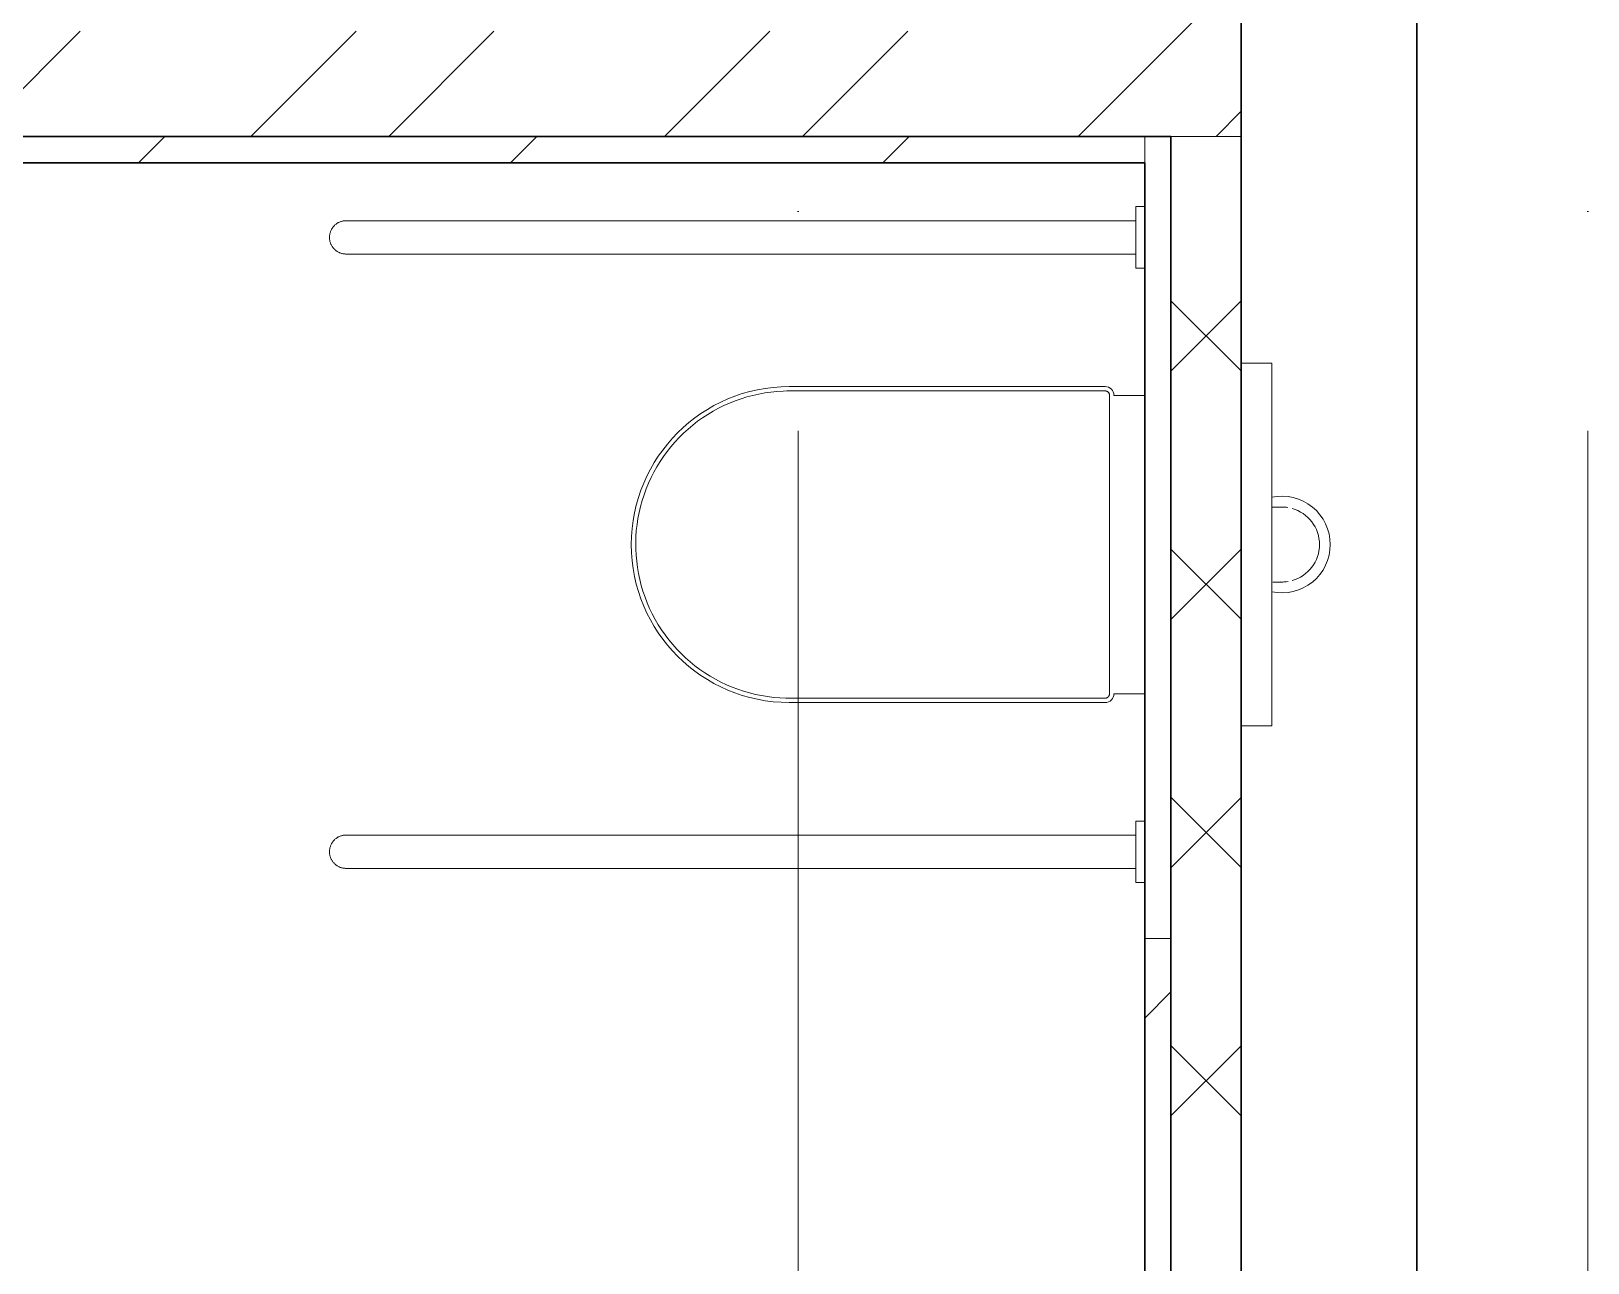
# Model space of a CAD drawing. Header units: millimetres. Extents: x -88595 to 880822, y -1054509 to -148035.
# Drawn here: x 195289 to 197063, y -278800 to -277397 of the extents above; entities that cross this region are included whole.
import ezdxf

# ---------------------------------------------------------------- set-up
doc = ezdxf.new("R2010")
doc.units = ezdxf.units.MM
doc.linetypes.add('ADSK_Линия сетки', pattern=[25, 20, -2.5, 0, -2.5])
for name, color, linetype, lineweight in [('Обобщенные модели', 7, 'Continuous', 18), ('Оборудование', 7, 'Continuous', 18), ('Оси', 7, 'Continuous', 9), ('Сантехника', 7, 'Continuous', 18), ('Стены внутренние', 7, 'Continuous', 18), ('Стены наружные', 7, 'Continuous', 18), ('Стены штриховка', 7, 'Continuous', 9)]:
    doc.layers.add(name, color=color, linetype=linetype, lineweight=lineweight)

# ---------------------------------------------------------------- blocks, each defined once
blk = doc.blocks.new('1 этаж')
at = {"layer": 'Обобщенные модели'}
for p, q in [((232677.7, 650647.6), (232677.7, 650717.6)), ((232687.7, 650717.6), (232677.7, 650717.6)), ((232677.7, 650701.6), (231837.7, 650701.6)), ((231837.7, 650663.6), (232677.7, 650663.6)), ((232677.7, 650647.6), (232687.7, 650647.6)), ((232677.7, 649947.6), (232677.7, 650017.6)), ((232687.7, 650017.6), (232677.7, 650017.6)), ((232677.7, 650001.6), (231837.7, 650001.6)), ((231837.7, 649963.6), (232677.7, 649963.6)), ((232677.7, 649947.6), (232687.7, 649947.6))]:
    blk.add_line(p, q, dxfattribs=at)
at = {"layer": 'Обобщенные модели', "flags": 128}
for points in [[(231758.7, 650682.6), (231758.7, 650683.4), (231758.8, 650684.1), (231758.8, 650684.9), (231759, 650685.6), (231759.1, 650686.4), (231759.3, 650687.1), (231759.5, 650687.9), (231759.7, 650688.6), (231759.9, 650689.3), (231760.2, 650690), (231760.5, 650690.7), (231760.9, 650691.4), (231761.2, 650692), (231761.6, 650692.7), (231762, 650693.3), (231762.5, 650694), (231762.9, 650694.6), (231763.4, 650695.1), (231763.9, 650695.7), (231764.5, 650696.2), (231765, 650696.8), (231765.6, 650697.2), (231766.2, 650697.7), (231766.8, 650698.2), (231767.4, 650698.6), (231768.1, 650699), (231768.8, 650699.4), (231769.4, 650699.7), (231770.1, 650700), (231770.8, 650700.3), (231771.5, 650700.6), (231772.3, 650700.8), (231773, 650701), (231773.7, 650701.2), (231774.5, 650701.3), (231775.2, 650701.4), (231776, 650701.5), (231776.7, 650701.6), (231777.5, 650701.6), (231777.7, 650701.6)], [(231837.7, 650701.6), (231835.3, 650701.6), (231832.9, 650701.6), (231830.5, 650701.6), (231828.2, 650701.6), (231825.8, 650701.6), (231823.4, 650701.6), (231821.1, 650701.6), (231818.8, 650701.6), (231816.6, 650701.6), (231814.3, 650701.6), (231812.2, 650701.6), (231810, 650701.6), (231807.9, 650701.6), (231805.8, 650701.6), (231803.8, 650701.6), (231801.9, 650701.6), (231800, 650701.6), (231798.1, 650701.6), (231796.4, 650701.6), (231794.7, 650701.6), (231793, 650701.6), (231791.5, 650701.6), (231790, 650701.6), (231788.6, 650701.6), (231787.2, 650701.6), (231786, 650701.6), (231784.8, 650701.6), (231783.7, 650701.6), (231782.7, 650701.6), (231781.8, 650701.6), (231781, 650701.6), (231780.2, 650701.6), (231779.6, 650701.6), (231779, 650701.6), (231778.6, 650701.6), (231778.2, 650701.6), (231778, 650701.6), (231777.8, 650701.6), (231777.7, 650701.6), (231777.7, 650701.6)], [(231777.7, 650701.6), (231777.8, 650701.6), (231777.9, 650701.6), (231778.1, 650701.6), (231778.5, 650701.6), (231778.9, 650701.6), (231779.4, 650701.6), (231780, 650701.6), (231780.8, 650701.6), (231781.6, 650701.6), (231782.4, 650701.6), (231783.4, 650701.6), (231784.5, 650701.6), (231785.6, 650701.6), (231786.9, 650701.6), (231788.2, 650701.6), (231789.6, 650701.6), (231791.1, 650701.6), (231792.6, 650701.6), (231794.2, 650701.6), (231795.9, 650701.6), (231797.7, 650701.6), (231799.5, 650701.6), (231801.4, 650701.6), (231803.3, 650701.6), (231805.3, 650701.6), (231807.3, 650701.6), (231809.4, 650701.6), (231811.6, 650701.6), (231813.8, 650701.6), (231816, 650701.6), (231818.2, 650701.6), (231820.5, 650701.6), (231822.8, 650701.6), (231825.2, 650701.6), (231827.5, 650701.6), (231829.9, 650701.6), (231832.3, 650701.6), (231834.7, 650701.6), (231837.1, 650701.6), (231837.7, 650701.6)], [(231777.7, 650663.6), (231777, 650663.6), (231776.2, 650663.7), (231775.4, 650663.7), (231774.7, 650663.8), (231773.9, 650664), (231773.2, 650664.1), (231772.5, 650664.3), (231771.7, 650664.6), (231771, 650664.8), (231770.3, 650665.1), (231769.6, 650665.4), (231768.9, 650665.8), (231768.3, 650666.1), (231767.6, 650666.5), (231767, 650666.9), (231766.4, 650667.4), (231765.8, 650667.8), (231765.2, 650668.3), (231764.6, 650668.8), (231764.1, 650669.4), (231763.6, 650669.9), (231763.1, 650670.5), (231762.6, 650671.1), (231762.1, 650671.7), (231761.7, 650672.3), (231761.3, 650673), (231761, 650673.6), (231760.6, 650674.3), (231760.3, 650675), (231760, 650675.7), (231759.7, 650676.4), (231759.5, 650677.2), (231759.3, 650677.9), (231759.1, 650678.6), (231759, 650679.4), (231758.9, 650680.1), (231758.8, 650680.9), (231758.7, 650681.6), (231758.7, 650682.4), (231758.7, 650682.6)], [(231837.7, 650663.6), (231835.3, 650663.6), (231832.9, 650663.6), (231830.5, 650663.6), (231828.2, 650663.6), (231825.8, 650663.6), (231823.4, 650663.6), (231821.1, 650663.6), (231818.8, 650663.6), (231816.6, 650663.6), (231814.3, 650663.6), (231812.2, 650663.6), (231810, 650663.6), (231807.9, 650663.6), (231805.8, 650663.6), (231803.8, 650663.6), (231801.9, 650663.6), (231800, 650663.6), (231798.1, 650663.6), (231796.4, 650663.6), (231794.7, 650663.6), (231793, 650663.6), (231791.5, 650663.6), (231790, 650663.6), (231788.6, 650663.6), (231787.2, 650663.6), (231786, 650663.6), (231784.8, 650663.6), (231783.7, 650663.6), (231782.7, 650663.6), (231781.8, 650663.6), (231781, 650663.6), (231780.2, 650663.6), (231779.6, 650663.6), (231779, 650663.6), (231778.6, 650663.6), (231778.2, 650663.6), (231778, 650663.6), (231777.8, 650663.6), (231777.7, 650663.6), (231777.7, 650663.6)], [(231777.7, 650663.6), (231777.8, 650663.6), (231777.9, 650663.6), (231778.1, 650663.6), (231778.5, 650663.6), (231778.9, 650663.6), (231779.4, 650663.6), (231780, 650663.6), (231780.8, 650663.6), (231781.6, 650663.6), (231782.4, 650663.6), (231783.4, 650663.6), (231784.5, 650663.6), (231785.6, 650663.6), (231786.9, 650663.6), (231788.2, 650663.6), (231789.6, 650663.6), (231791.1, 650663.6), (231792.6, 650663.6), (231794.2, 650663.6), (231795.9, 650663.6), (231797.7, 650663.6), (231799.5, 650663.6), (231801.4, 650663.6), (231803.3, 650663.6), (231805.3, 650663.6), (231807.3, 650663.6), (231809.4, 650663.6), (231811.6, 650663.6), (231813.8, 650663.6), (231816, 650663.6), (231818.2, 650663.6), (231820.5, 650663.6), (231822.8, 650663.6), (231825.2, 650663.6), (231827.5, 650663.6), (231829.9, 650663.6), (231832.3, 650663.6), (231834.7, 650663.6), (231837.1, 650663.6), (231837.7, 650663.6)], [(231758.7, 649982.6), (231758.7, 649983.4), (231758.8, 649984.1), (231758.8, 649984.9), (231759, 649985.6), (231759.1, 649986.4), (231759.3, 649987.1), (231759.5, 649987.9), (231759.7, 649988.6), (231759.9, 649989.3), (231760.2, 649990), (231760.5, 649990.7), (231760.9, 649991.4), (231761.2, 649992), (231761.6, 649992.7), (231762, 649993.3), (231762.5, 649994), (231762.9, 649994.6), (231763.4, 649995.1), (231763.9, 649995.7), (231764.5, 649996.2), (231765, 649996.8), (231765.6, 649997.2), (231766.2, 649997.7), (231766.8, 649998.2), (231767.4, 649998.6), (231768.1, 649999), (231768.8, 649999.4), (231769.4, 649999.7), (231770.1, 650000), (231770.8, 650000.3), (231771.5, 650000.6), (231772.3, 650000.8), (231773, 650001), (231773.7, 650001.2), (231774.5, 650001.3), (231775.2, 650001.4), (231776, 650001.5), (231776.7, 650001.6), (231777.5, 650001.6), (231777.7, 650001.6)], [(231837.7, 650001.6), (231835.3, 650001.6), (231832.9, 650001.6), (231830.5, 650001.6), (231828.2, 650001.6), (231825.8, 650001.6), (231823.4, 650001.6), (231821.1, 650001.6), (231818.8, 650001.6), (231816.6, 650001.6), (231814.3, 650001.6), (231812.2, 650001.6), (231810, 650001.6), (231807.9, 650001.6), (231805.8, 650001.6), (231803.8, 650001.6), (231801.9, 650001.6), (231800, 650001.6), (231798.1, 650001.6), (231796.4, 650001.6), (231794.7, 650001.6), (231793, 650001.6), (231791.5, 650001.6), (231790, 650001.6), (231788.6, 650001.6), (231787.2, 650001.6), (231786, 650001.6), (231784.8, 650001.6), (231783.7, 650001.6), (231782.7, 650001.6), (231781.8, 650001.6), (231781, 650001.6), (231780.2, 650001.6), (231779.6, 650001.6), (231779, 650001.6), (231778.6, 650001.6), (231778.2, 650001.6), (231778, 650001.6), (231777.8, 650001.6), (231777.7, 650001.6), (231777.7, 650001.6)], [(231777.7, 650001.6), (231777.8, 650001.6), (231777.9, 650001.6), (231778.1, 650001.6), (231778.5, 650001.6), (231778.9, 650001.6), (231779.4, 650001.6), (231780, 650001.6), (231780.8, 650001.6), (231781.6, 650001.6), (231782.4, 650001.6), (231783.4, 650001.6), (231784.5, 650001.6), (231785.6, 650001.6), (231786.9, 650001.6), (231788.2, 650001.6), (231789.6, 650001.6), (231791.1, 650001.6), (231792.6, 650001.6), (231794.2, 650001.6), (231795.9, 650001.6), (231797.7, 650001.6), (231799.5, 650001.6), (231801.4, 650001.6), (231803.3, 650001.6), (231805.3, 650001.6), (231807.3, 650001.6), (231809.4, 650001.6), (231811.6, 650001.6), (231813.8, 650001.6), (231816, 650001.6), (231818.2, 650001.6), (231820.5, 650001.6), (231822.8, 650001.6), (231825.2, 650001.6), (231827.5, 650001.6), (231829.9, 650001.6), (231832.3, 650001.6), (231834.7, 650001.6), (231837.1, 650001.6), (231837.7, 650001.6)], [(231777.7, 649963.6), (231777, 649963.6), (231776.2, 649963.7), (231775.4, 649963.7), (231774.7, 649963.8), (231773.9, 649964), (231773.2, 649964.1), (231772.5, 649964.3), (231771.7, 649964.6), (231771, 649964.8), (231770.3, 649965.1), (231769.6, 649965.4), (231768.9, 649965.8), (231768.3, 649966.1), (231767.6, 649966.5), (231767, 649966.9), (231766.4, 649967.4), (231765.8, 649967.8), (231765.2, 649968.3), (231764.6, 649968.8), (231764.1, 649969.4), (231763.6, 649969.9), (231763.1, 649970.5), (231762.6, 649971.1), (231762.1, 649971.7), (231761.7, 649972.3), (231761.3, 649973), (231761, 649973.6), (231760.6, 649974.3), (231760.3, 649975), (231760, 649975.7), (231759.7, 649976.4), (231759.5, 649977.2), (231759.3, 649977.9), (231759.1, 649978.6), (231759, 649979.4), (231758.9, 649980.1), (231758.8, 649980.9), (231758.7, 649981.6), (231758.7, 649982.4), (231758.7, 649982.6)], [(231837.7, 649963.6), (231835.3, 649963.6), (231832.9, 649963.6), (231830.5, 649963.6), (231828.2, 649963.6), (231825.8, 649963.6), (231823.4, 649963.6), (231821.1, 649963.6), (231818.8, 649963.6), (231816.6, 649963.6), (231814.3, 649963.6), (231812.2, 649963.6), (231810, 649963.6), (231807.9, 649963.6), (231805.8, 649963.6), (231803.8, 649963.6), (231801.9, 649963.6), (231800, 649963.6), (231798.1, 649963.6), (231796.4, 649963.6), (231794.7, 649963.6), (231793, 649963.6), (231791.5, 649963.6), (231790, 649963.6), (231788.6, 649963.6), (231787.2, 649963.6), (231786, 649963.6), (231784.8, 649963.6), (231783.7, 649963.6), (231782.7, 649963.6), (231781.8, 649963.6), (231781, 649963.6), (231780.2, 649963.6), (231779.6, 649963.6), (231779, 649963.6), (231778.6, 649963.6), (231778.2, 649963.6), (231778, 649963.6), (231777.8, 649963.6), (231777.7, 649963.6), (231777.7, 649963.6)], [(231777.7, 649963.6), (231777.8, 649963.6), (231777.9, 649963.6), (231778.1, 649963.6), (231778.5, 649963.6), (231778.9, 649963.6), (231779.4, 649963.6), (231780, 649963.6), (231780.8, 649963.6), (231781.6, 649963.6), (231782.4, 649963.6), (231783.4, 649963.6), (231784.5, 649963.6), (231785.6, 649963.6), (231786.9, 649963.6), (231788.2, 649963.6), (231789.6, 649963.6), (231791.1, 649963.6), (231792.6, 649963.6), (231794.2, 649963.6), (231795.9, 649963.6), (231797.7, 649963.6), (231799.5, 649963.6), (231801.4, 649963.6), (231803.3, 649963.6), (231805.3, 649963.6), (231807.3, 649963.6), (231809.4, 649963.6), (231811.6, 649963.6), (231813.8, 649963.6), (231816, 649963.6), (231818.2, 649963.6), (231820.5, 649963.6), (231822.8, 649963.6), (231825.2, 649963.6), (231827.5, 649963.6), (231829.9, 649963.6), (231832.3, 649963.6), (231834.7, 649963.6), (231837.1, 649963.6), (231837.7, 649963.6)]]:
    blk.add_lwpolyline(points, dxfattribs=at)
at = {"layer": 'Оси', "linetype": 'ADSK_Линия сетки', "ltscale": 100}
for p, q in [((232292.7, 662962.6), (232292.7, 633106.5)), ((233192.7, 662962.6), (233192.7, 633106.5))]:
    blk.add_line(p, q, dxfattribs=at)
at = {"layer": 'Сантехника', "lineweight": 9}
for p, q in [((232832.7, 650539.4), (232797.7, 650539.4)), ((232832.7, 650514.4), (232832.7, 650539.4)), ((232832.7, 650514.4), (232832.7, 650150.9)), ((232832.7, 650125.9), (232832.7, 650150.9)), ((232797.7, 650125.9), (232832.7, 650125.9))]:
    blk.add_line(p, q, dxfattribs=at)
at = {"layer": 'Сантехника'}
for p, q in [((232642.7, 650512.6), (232282.7, 650512.6)), ((232642.7, 650507.6), (232282.7, 650507.6)), ((232647.7, 650162.6), (232647.7, 650502.6)), ((232687.7, 650502.6), (232652.7, 650502.6)), ((232652.7, 650162.6), (232687.7, 650162.6)), ((232282.7, 650157.6), (232642.7, 650157.6)), ((232282.7, 650152.6), (232642.7, 650152.6))]:
    blk.add_line(p, q, dxfattribs=at)
at = {"layer": 'Сантехника', "flags": 128}
for points in [[(232282.7, 650507.6), (232275.7, 650507.5), (232268.7, 650507), (232261.8, 650506.3), (232254.8, 650505.4), (232247.9, 650504.1), (232241.1, 650502.6), (232234.3, 650500.8), (232227.7, 650498.7), (232221.1, 650496.4), (232214.6, 650493.8), (232208.2, 650490.9), (232201.9, 650487.8), (232195.8, 650484.5), (232189.8, 650480.9), (232183.9, 650477), (232178.2, 650473), (232172.7, 650468.7), (232167.3, 650464.2), (232162.1, 650459.5), (232157.2, 650454.5), (232152.4, 650449.4), (232147.8, 650444.1), (232143.5, 650438.6), (232139.4, 650433), (232135.5, 650427.2), (232131.8, 650421.2), (232128.4, 650415.1), (232125.2, 650408.8), (232122.3, 650402.5), (232119.6, 650396), (232117.2, 650389.4), (232115.1, 650382.8), (232113.2, 650376), (232111.6, 650369.2), (232110.3, 650362.3), (232109.2, 650355.4), (232108.4, 650348.5), (232107.9, 650341.5), (232107.7, 650334.5), (232107.8, 650327.5), (232108.1, 650320.5), (232108.8, 650313.5), (232109.7, 650306.6), (232110.8, 650299.7), (232112.3, 650292.8), (232114, 650286.1), (232116, 650279.4), (232118.3, 650272.7), (232120.8, 650266.2), (232123.6, 650259.8), (232126.6, 650253.5), (232129.9, 650247.3), (232133.4, 650241.3), (232137.2, 650235.4), (232141.2, 650229.6), (232145.5, 650224), (232149.9, 650218.6), (232154.6, 650213.4), (232159.4, 650208.4), (232164.5, 650203.6), (232169.8, 650198.9), (232175.2, 650194.5), (232180.8, 650190.3), (232186.6, 650186.4), (232192.5, 650182.6), (232198.6, 650179.2), (232204.8, 650175.9), (232211.1, 650172.9), (232217.5, 650170.2), (232224.1, 650167.7), (232230.7, 650165.5), (232237.5, 650163.6), (232244.2, 650161.9), (232251.1, 650160.5), (232258, 650159.4), (232265, 650158.5), (232271.9, 650157.9), (232278.9, 650157.6), (232282.7, 650157.6)], [(232647.7, 650502.6), (232647.7, 650502.8), (232647.7, 650503), (232647.7, 650503.2), (232647.6, 650503.4), (232647.6, 650503.6), (232647.6, 650503.8), (232647.5, 650504), (232647.5, 650504.2), (232647.4, 650504.4), (232647.3, 650504.6), (232647.2, 650504.7), (232647.1, 650504.9), (232647.1, 650505.1), (232646.9, 650505.3), (232646.8, 650505.4), (232646.7, 650505.6), (232646.6, 650505.7), (232646.5, 650505.9), (232646.3, 650506), (232646.2, 650506.2), (232646, 650506.3), (232645.9, 650506.5), (232645.7, 650506.6), (232645.6, 650506.7), (232645.4, 650506.8), (232645.2, 650506.9), (232645.1, 650507), (232644.9, 650507.1), (232644.7, 650507.2), (232644.5, 650507.3), (232644.3, 650507.3), (232644.1, 650507.4), (232644, 650507.4), (232643.8, 650507.5), (232643.6, 650507.5), (232643.4, 650507.6), (232643.2, 650507.6), (232643, 650507.6), (232642.8, 650507.6), (232642.7, 650507.6)], [(232642.7, 650157.6), (232642.9, 650157.6), (232643.1, 650157.6), (232643.3, 650157.6), (232643.5, 650157.7), (232643.7, 650157.7), (232643.9, 650157.7), (232644.1, 650157.8), (232644.3, 650157.9), (232644.5, 650157.9), (232644.7, 650158), (232644.8, 650158.1), (232645, 650158.2), (232645.2, 650158.3), (232645.4, 650158.4), (232645.5, 650158.5), (232645.7, 650158.6), (232645.9, 650158.7), (232646, 650158.8), (232646.2, 650159), (232646.3, 650159.1), (232646.4, 650159.3), (232646.6, 650159.4), (232646.7, 650159.6), (232646.8, 650159.7), (232646.9, 650159.9), (232647, 650160.1), (232647.1, 650160.2), (232647.2, 650160.4), (232647.3, 650160.6), (232647.4, 650160.8), (232647.4, 650161), (232647.5, 650161.2), (232647.6, 650161.4), (232647.6, 650161.6), (232647.6, 650161.8), (232647.7, 650162), (232647.7, 650162.2), (232647.7, 650162.4), (232647.7, 650162.6), (232647.7, 650162.6)]]:
    blk.add_lwpolyline(points, dxfattribs=at)
at = {"layer": 'Сантехника', "lineweight": 9, "flags": 128}
for points in [[(232844.2, 650375.3), (232844.1, 650375.3), (232844, 650375.3), (232843.8, 650375.3), (232843.6, 650375.3), (232843.3, 650375.3), (232842.9, 650375.3), (232842.4, 650375.3), (232841.9, 650375.3), (232841.3, 650375.3), (232840.6, 650375.3), (232839.9, 650375.3), (232839.1, 650375.3), (232838.2, 650375.3), (232837.3, 650375.3), (232836.3, 650375.3), (232835.3, 650375.3), (232834.1, 650375.3), (232833, 650375.3)], [(232833.8, 650289.9), (232835, 650289.9), (232836, 650289.9), (232837, 650289.9), (232838, 650289.9), (232838.8, 650289.9), (232839.7, 650289.9), (232840.4, 650289.9), (232841.1, 650289.9), (232841.7, 650289.9), (232842.3, 650289.9), (232842.8, 650289.9), (232843.2, 650289.9), (232843.5, 650289.9), (232843.8, 650289.9), (232844, 650289.9), (232844.1, 650289.9), (232844.2, 650289.9), (232844.2, 650289.9)]]:
    blk.add_lwpolyline(points, dxfattribs=at)
at = {"layer": 'Сантехника'}
for centre, radius, start, end in [((232282.7, 650332.6), 180, 90, 270), ((232282.7, 650332.6), 175, 90, 90.9078), ((232282.7, 650332.6), 175, 90, 90.9078), ((232642.7, 650502.6), 10, 0, 90), ((232642.7, 650502.6), 5, 60, 90), ((232642.7, 650502.6), 5, 60, 90), ((232642.7, 650502.6), 5, 60, 75), ((232642.7, 650502.6), 5, 0, 30), ((232642.7, 650502.6), 5, 0, 30), ((232642.7, 650502.6), 5, 0, 30), ((232642.7, 650162.6), 10, 270, 0), ((232642.7, 650162.6), 5, 330, 0), ((232642.7, 650162.6), 5, 330, 0), ((232642.7, 650162.6), 5, 330, 0), ((232282.7, 650332.6), 175, 269.0922, 270), ((232282.7, 650332.6), 175, 269.0922, 270), ((232642.7, 650162.6), 5, 270, 300), ((232642.7, 650162.6), 5, 270, 300), ((232642.7, 650162.6), 5, 285, 300)]:
    blk.add_arc(centre, radius, start, end, dxfattribs=at)
at = {"layer": 'Сантехника', "lineweight": 9}
for radius, start, end in [(55, 0, 102.0258), (42.7, 92.2417, 94.1976), (42.7, 87.9172, 90), (42.7, 80.8699, 90), (42.7, 0, 74.3241), (55, 257.9742, 0), (42.7, 285.6759, 0), (42.7, 267.2428, 279.4986), (42.7, 270, 272.5338)]:
    blk.add_arc((232844.2, 650332.6), radius, start, end, dxfattribs=at)
at = {"layer": 'Стены внутренние', "lineweight": 30}
blk.add_line((232997.7, 651642.6), (232997.7, 648562.6), dxfattribs=at)
at = {"layer": 'Стены наружные', "lineweight": 30}
for p, q in [((232797.7, 648662.6), (232797.7, 651642.6)), ((231042.7, 650797.6), (232717.7, 650797.6)), ((232717.7, 650797.6), (232717.7, 648742.6)), ((231012.7, 650767.6), (232687.7, 650767.6)), ((232687.7, 650767.6), (232687.7, 648772.6))]:
    blk.add_line(p, q, dxfattribs=at)
at = {"layer": 'Стены наружные', "linetype": 'Continuous', "lineweight": 9}
for p, q in [((232732, 650917.6), (232797.7, 650983.3)), ((231354.8, 650797.6), (231474.8, 650917.6)), ((231669.1, 650797.6), (231789.1, 650917.6)), ((231826.2, 650797.6), (231946.2, 650917.6)), ((232140.5, 650797.6), (232260.5, 650917.6)), ((232297.7, 650797.6), (232417.7, 650917.6)), ((232612, 650797.6), (232732, 650917.6)), ((232769.2, 650797.6), (232797.7, 650826.2)), ((231541, 650767.6), (231571, 650797.6)), ((231965.2, 650767.6), (231995.2, 650797.6)), ((232389.5, 650767.6), (232419.5, 650797.6)), ((232797.7, 650530.4), (232717.7, 650610.4)), ((232717.7, 650530.1), (232797.7, 650610.1)), ((232797.7, 650247.5), (232717.7, 650327.5)), ((232717.7, 650247.3), (232797.7, 650327.3)), ((232797.7, 649964.7), (232717.7, 650044.7)), ((232717.7, 649964.4), (232797.7, 650044.4)), ((232687.7, 649793), (232717.7, 649823)), ((232797.7, 649681.8), (232717.7, 649761.8)), ((232717.7, 649681.6), (232797.7, 649761.6))]:
    blk.add_line(p, q, dxfattribs=at)
at = {"layer": 'Стены штриховка'}
for p, q in [((232687.7, 650767.6), (232687.7, 650797.6)), ((232797.7, 650797.6), (232717.7, 650797.6)), ((232717.7, 649883.6), (232687.7, 649883.6))]:
    blk.add_line(p, q, dxfattribs=at)

msp = doc.modelspace()

# ---------------------------------------------------------------- block references
at = {"layer": 'Оборудование', "color": 5, "true_color": 0x0000ff}
msp.add_blockref('1 этаж', (-36129.5, -928314.5), dxfattribs=at)

doc.saveas('drawing.dxf')
